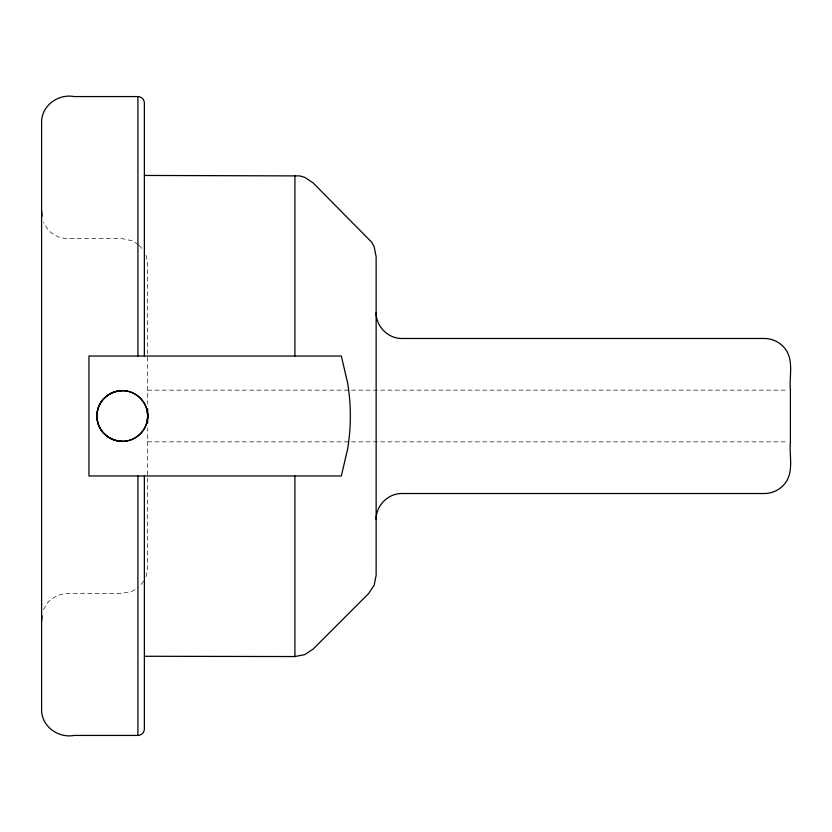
<?xml version="1.0" encoding="UTF-8"?>
<svg xmlns="http://www.w3.org/2000/svg" width="832" height="832" viewBox="0 0 832 832"><rect width="100%" height="100%" fill="white"/><g stroke="black" fill="none" stroke-linecap="round" stroke-linejoin="round"><path stroke-width="0.62" stroke-dasharray="4.16 3.12" d="M145.995 576.711L147.618 569.296L147.67 427.866M43.462 609.638L47.694 602.586L50.648 599.612L57.595 595.369L65.031 593.528L121.701 593.414L132.163 591.261L138.268 587.434M143.707 581.214L139.09 586.81M147.67 390.156L787.8 390.156M147.67 441.844L787.8 441.844M138.268 244.566L132.163 240.739L121.701 238.586L65.031 238.472L57.595 236.631L50.648 232.388L47.694 229.414L43.462 222.362M139.09 245.19L143.707 250.786M145.995 255.289L147.618 262.704L147.67 404.134"/><path stroke-width="1.25" d="M41.6 621.036L42.047 615.919M376.137 519.366C375.929 505.554 388.17 493.314 401.981 493.522L764.556 493.522C773.157 493.48 781.425 488.966 786.188 481.822C793.707 469.955 789.121 455.135 790.4 442.031M347.37 450.05L341.338 475.977L88.951 475.977L88.951 356.023L341.338 356.023L347.37 381.95M144.373 656.271L294.913 656.552L304.793 654.618L313.175 649.033L368.566 593.59L374.171 585.208L376.137 575.318L376.137 256.682L374.171 246.792L371.748 242.278L313.175 182.967L304.793 177.382L299.905 175.916L144.373 175.448M121.826 390.676L122.335 390.666A19.646 14.903 -1.2 0 1 127.639 391.258M144.373 356.023L144.373 103.022A6.458 6.458 0 0 0 137.914 96.564L74.1 96.564C58.136 93.569 41.278 105.799 41.6 122.481L41.6 709.519C41.278 726.201 58.136 738.431 74.1 735.436L137.914 735.436A6.458 6.458 0 0 0 144.373 728.978L144.373 475.977M121.867 441.334L122.335 441.334A19.646 14.976 1.3 0 0 127.618 440.814C137.394 438.766 145.527 430.539 147.233 420.67A49.338 34.57 -8.6 0 0 147.722 416A49.338 34.57 8.6 0 0 147.347 411.33C145.392 401.534 137.488 393.172 127.608 391.217M376.137 312.634C375.929 326.446 388.17 338.686 401.981 338.478L764.556 338.478C773.157 338.52 781.425 343.034 786.188 350.178C793.707 362.045 789.121 376.865 790.4 389.969M41.6 210.964L42.047 216.081M790.4 390.156L790.4 441.844M294.913 175.448L294.913 356.023M294.913 475.977L294.913 656.552M147.67 408.886L147.67 423.114M137.914 96.564L137.914 356.023M137.914 475.977L137.914 735.436M347.433 381.94A201.427 201.427 0 0 1 347.433 450.06M147.118 411.33A49.338 34.445 10.1 0 1 147.618 416A49.338 34.445 -10.1 0 1 147.118 420.67M104.312 398.33A25.282 24.991 0 0 1 121.836 390.811M104.187 398.206A25.262 25.189 62.3 0 0 104.229 433.753A25.282 25.21 -32.3 0 0 121.826 441.438M121.836 441.189A25.282 24.991 0 0 1 104.312 433.67M104.187 433.794A25.262 25.189 -62.3 0 1 104.229 398.247A25.282 25.21 32.3 0 1 121.826 390.562M109.668 437.944A25.334 25.334 0 0 0 147.67 416A25.334 25.334 0 0 0 109.668 394.056A25.334 25.334 0 0 0 109.668 437.944"/></g></svg>
